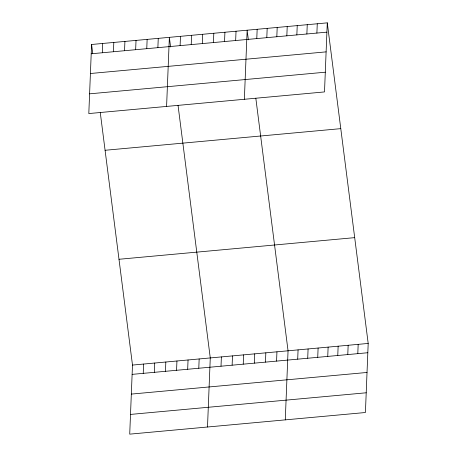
<?xml version="1.0" encoding="UTF-8"?>
<svg xmlns="http://www.w3.org/2000/svg" width="457" height="457" viewBox="0 0 457 457"><rect width="100%" height="100%" fill="white"/><g stroke="black" fill="none" stroke-linecap="round" stroke-linejoin="round"><path stroke-width="0.69" d="M91.583 44.483L88.807 113.565L324.504 91.926L327.281 22.85L91.583 44.483L92.72 53.418M102.322 52.761L102.694 43.466M113.433 51.738L113.804 42.444M124.544 50.716L124.915 41.427M135.655 49.699L136.026 40.405M100.26 112.496L132.496 365.074L129.719 434.15L365.417 412.517L368.193 343.436L327.281 22.85M146.766 48.676L147.137 39.388M143.23 373.346L143.607 364.052M157.876 47.659L158.253 38.365M154.34 372.324L154.717 363.035M166.588 106.424L169.364 37.348L170.592 46.962M165.457 371.307L165.828 362.013M180.104 45.62L180.475 36.326M176.568 370.284L176.939 360.996M191.215 44.597L191.586 35.303M187.678 369.267L188.05 359.973M202.325 43.581L202.697 34.286M198.789 368.245L199.161 358.956M213.436 42.558L213.807 33.264M207.501 427.009L210.271 357.934L178.041 105.356M224.547 41.541L224.918 32.247M221.011 366.206L221.388 356.911M235.658 40.519L236.029 31.225M232.122 365.189L232.499 355.894M244.369 99.283L247.146 30.208L248.368 39.822M243.233 364.166L243.61 354.872M256.788 38.577L257.16 29.288M266.802 37.663L267.179 28.368M254.349 363.149L254.72 353.855M276.822 36.743L277.193 27.449M265.46 362.127L265.831 352.833M286.842 35.823L287.213 26.529M276.571 361.104L276.942 351.816M296.856 34.903L297.227 25.609M285.282 419.869L288.053 350.793L255.823 98.215M306.876 33.984L307.247 24.689M297.701 359.168L298.073 349.873M316.89 33.064L317.267 23.77M307.715 358.248L308.087 348.954M317.735 357.328L318.106 348.034M327.749 356.409L328.126 347.114M337.769 355.489L338.14 346.195M347.783 354.569L348.16 345.275M357.802 353.649L358.174 344.355M91.211 53.777L326.909 32.144M90.417 73.508L326.115 51.87M89.601 93.834L325.298 72.2M105.081 150.279L340.779 128.645M118.991 259.279L354.689 237.646M132.496 365.074L368.193 343.436M132.119 374.369L367.816 352.73M131.33 394.094L367.028 372.461M130.513 414.419L366.211 392.786"/></g></svg>
